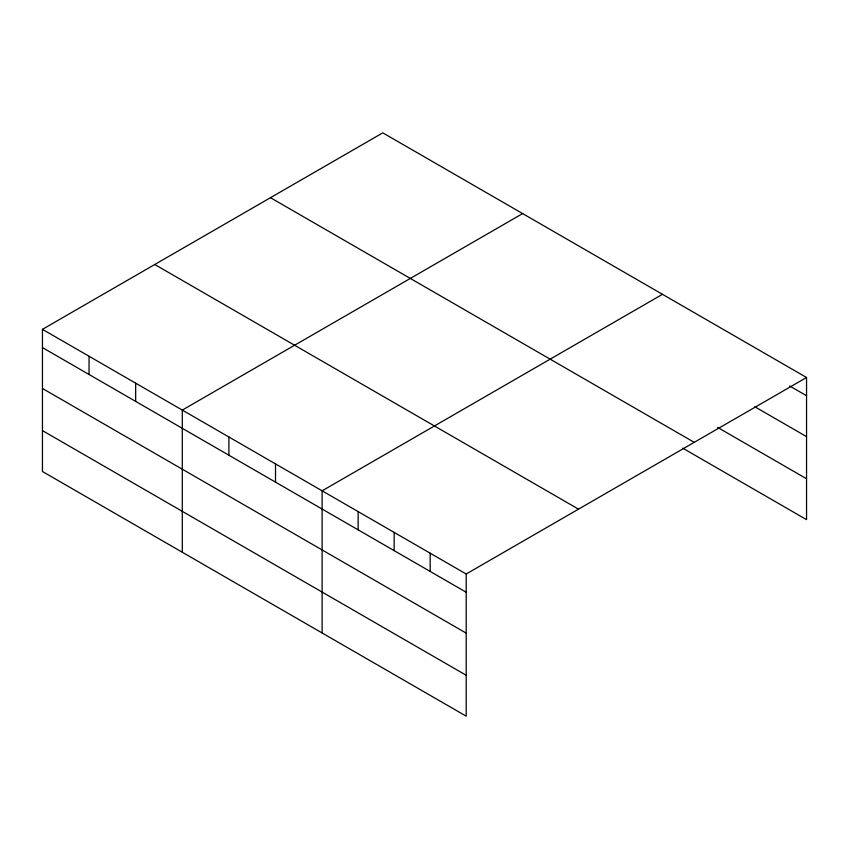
<?xml version="1.0" encoding="UTF-8"?>
<svg xmlns="http://www.w3.org/2000/svg" width="849" height="849" viewBox="0 0 849 849"><rect width="100%" height="100%" fill="white"/><g stroke="black" fill="none" stroke-linecap="round" stroke-linejoin="round"><path stroke-width="1.27" d="M42.45 329.348L466.197 573.998L466.197 716.153L42.45 471.503L42.45 329.348L382.803 132.847L806.55 377.497L806.55 519.652L682.734 448.166M522.634 213.587L182.291 410.088L182.291 552.232M662.475 294.316L322.121 490.818L322.121 632.972M466.197 573.998L806.55 377.497M789.666 385.987L806.55 395.73M754.772 406.735L806.55 436.63M717.628 427.418L806.55 478.762M270.481 197.7L694.238 442.35M154.762 264.506L578.519 509.156M42.45 347.581L466.197 592.231M42.45 388.471L466.197 633.121M42.45 430.602L466.197 675.252M430.178 553.208L430.178 571.441M394.159 532.408L394.159 550.64M358.14 511.618L358.14 529.85M275.511 463.904L275.511 482.136M228.901 436.991L228.901 455.223M135.67 383.175L135.67 401.407M89.06 356.262L89.06 374.494"/></g></svg>
